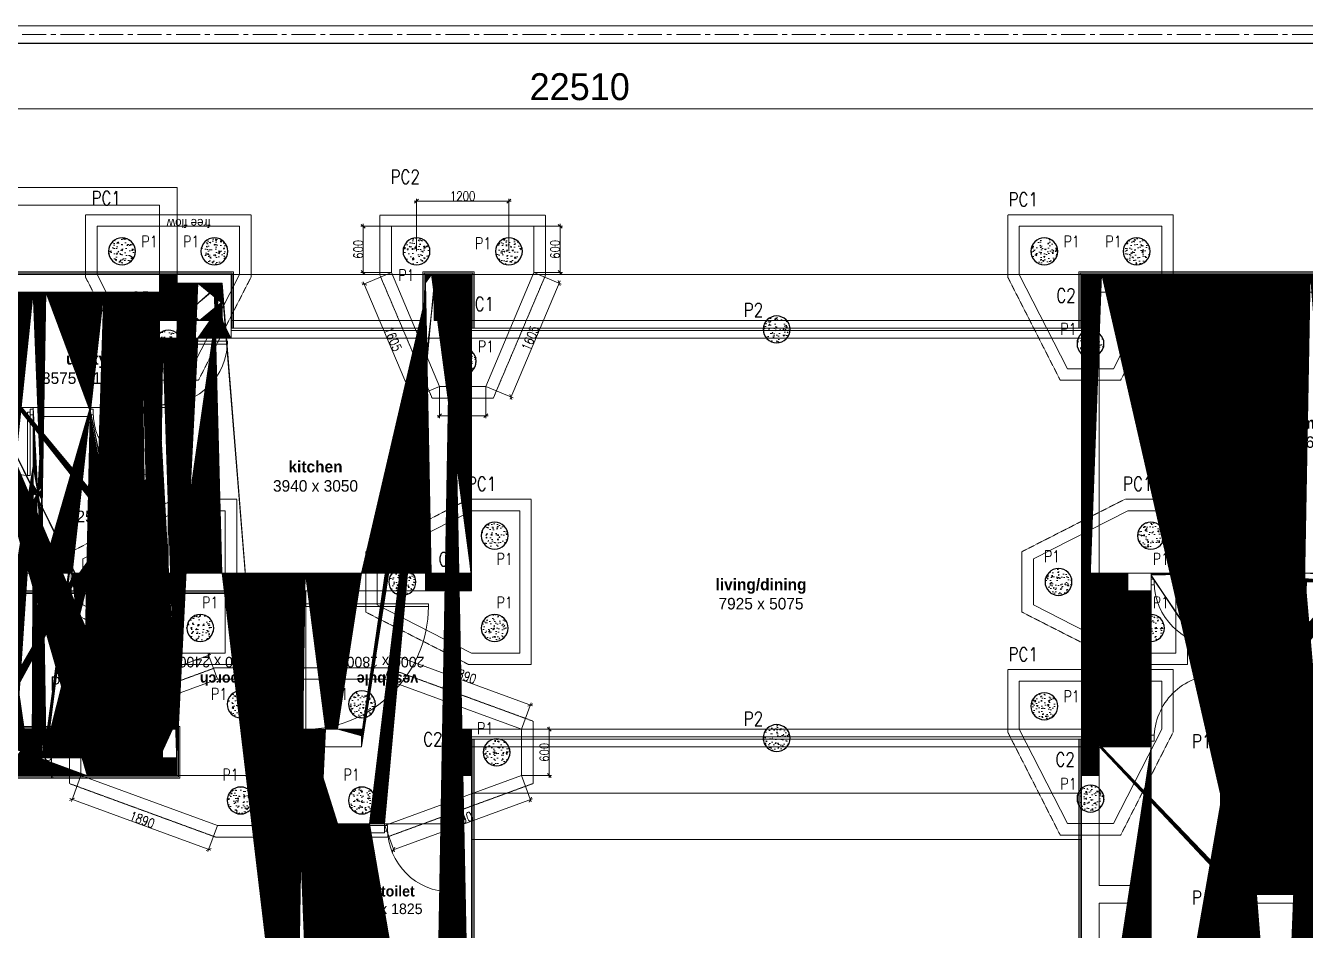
# Model space of a CAD drawing. Header units: metres. Extents: x 5205117 to 5948571, y 646915 to 1143748.
# Drawn here: x 5417363 to 5433989, y 915773 to 927528 of the extents above; entities that cross this region are included whole.
import ezdxf

# ---------------------------------------------------------------- set-up
doc = ezdxf.new("R2010")
doc.units = ezdxf.units.M
doc.header["$MEASUREMENT"] = 0
doc.header["$PDMODE"] = 35
doc.header["$PDSIZE"] = 10
for name, pattern in [('CENTER', [2, 1.25, -0.25, 0.25, -0.25]), ('DASHED', [0.75, 0.5, -0.25]), ('DOT2', [0.125, 0, -0.125]), ('HIDDEN', [0.375, 0.25, -0.125])]:
    doc.linetypes.add(name, pattern=pattern)
doc.layers.get('0').update_dxf_attribs({"color": 1, "linetype": 'DASHED', "lineweight": 30})
for name, color, linetype, lineweight in [('A-Center line', 1, 'CENTER', 9), ('PLOT', 7, 'Continuous', 5), ('plot 5', 7, 'Continuous', 30), ('road ht', 8, 'Continuous', 5), ('S-C-0-UP TO F.F', 6, 'Continuous', 20), ('S-FOUND-EXCAVATION', 253, 'HIDDEN', 0), ('S-FOUND-FOOTING', 7, 'Continuous', 15), ('S-PILE', 96, 'Continuous', 30), ('S-TEXT', 7, 'Continuous', 0), ('S-TEXT COL.', 1, 'Continuous', 0), ('S-TEXT PILE', 7, 'Continuous', 0)]:
    doc.layers.add(name, color=color, linetype=linetype, lineweight=lineweight)
doc.layers.add('A-GF', color=8, linetype='Continuous', lineweight=0, transparency=0.5)
doc.styles.add('C-ROOM', font='arial.ttf')
doc.styles.add('CENTURY GOTHIC', font='GOTHIC.TTF')
doc.styles.add('SETU 1', font='romans.shx', dxfattribs={"width": 0.8})
doc.styles.get("Standard").update_dxf_attribs({"font": 'GOTHIC.TTF'})
doc.dimstyles.new('A-DIM 100', dxfattribs={"dimscale": 100, "dimtxt": 2.5, "dimasz": 1.5, "dimexe": 1, "dimexo": 1, "dimgap": 0.5, "dimtad": 1, "dimdec": 0, "dimrnd": 5, "dimzin": 3, "dimdsep": 46, "dimtxsty": 'C-ROOM', "dimblk1": 'ARCHTICK', "dimblk2": 'ARCHTICK', "dimsah": 1, "dimcen": 1.5, "dimdle": 1, "dimclrd": 256, "dimclre": 256, "dimclrt": 256, "dimadec": 0, "dimazin": 0, "dimtfac": 0.6, "dimtdec": 0, "dimtofl": 0, "dimtmove": 1, "dimatfit": 3, "dimfxl": 1, "dimtolj": 1, "dimtzin": 0, "dimlwd": -1, "dimlwe": -1, "dimarcsym": 0})
doc.dimstyles.get("Standard").update_dxf_attribs({"dimtxt": 2, "dimasz": 1, "dimexe": 0, "dimexo": 0, "dimgap": 0.1, "dimtad": 1, "dimdsep": 46, "dimtxsty": 'Standard', "dimblk": 'OBLIQUE', "dimcen": 0.1, "dimclrd": 256, "dimclre": 256, "dimclrt": 256, "dimadec": 0, "dimazin": 0, "dimtfac": 1, "dimtofl": 0, "dimtmove": 1, "dimatfit": 2, "dimldrblk": 'OPEN90', "dimfxl": 1, "dimtolj": 1, "dimtzin": 0, "dimlwd": -1, "dimlwe": -1, "dimarcsym": 0})

# ---------------------------------------------------------------- blocks, each defined once
blk = doc.blocks.new('P2')
at = {"layer": 'S-PILE', "lineweight": 0}
h = blk.add_hatch(dxfattribs=at)
h.set_pattern_fill('AR-CONC', color=256, scale=20)
edge = h.paths.add_edge_path()
edge.add_arc((0, 0), 175, 0, 360)
at = {"layer": 'S-PILE'}
blk.add_circle((0, 0), 175, dxfattribs=at)
blk = doc.blocks.new('_Oblique')
at = {"color": 0, "linetype": 'ByBlock', "lineweight": -2}
blk.add_line((-0.5, -0.5), (0.5, 0.5), dxfattribs=at)
blk = doc.blocks.new('*D438')
at = {"layer": 'Defpoints', "color": 0, "transparency": 16777216}
for p in [(5183456, 979214), (5183102, 979064), (5184081, 977734)]:
    blk.add_point(p, dxfattribs=at)
at = {"layer": 'S-TEXT', "color": 9, "transparency": 16777216}
for p, q in [((5183456, 979214), (5183074, 979053)), ((5184081, 977734), (5183699, 977573))]:
    blk.add_line(p, q, dxfattribs=at)
at = {"layer": 'S-TEXT', "transparency": 16777216}
blk.add_line((5183738, 977557), (5183090, 979092), dxfattribs=at)
at = {"layer": 'S-TEXT', "transparency": 16777216, "xscale": 50, "yscale": 50, "zscale": 50}
for p, rotation in [((5183102, 979064), 112.8923106660131), ((5183727, 977584), 292.8923106660131)]:
    blk.add_blockref('_Oblique', p, dxfattribs=dict(at, rotation=rotation))
at = {"layer": 'S-TEXT', "color": 0, "lineweight": 0, "transparency": 16777216, "insert": (5183474, 978350), "char_height": 120, "attachment_point": 5, "rotation": 292.8923, "style": 'SETU 1'}
blk.add_mtext('\\A1;1605', dxfattribs=at)
blk = doc.blocks.new('*D439')
at = {"layer": 'Defpoints', "color": 0, "transparency": 16777216}
for p in [(5185306, 979214), (5185633, 979076), (5184681, 977734)]:
    blk.add_point(p, dxfattribs=at)
at = {"layer": 'S-TEXT', "transparency": 16777216}
blk.add_line((5184996, 977568), (5185645, 979104), dxfattribs=at)
at = {"layer": 'S-TEXT', "color": 9, "transparency": 16777216}
for p, q in [((5185306, 979214), (5185661, 979064)), ((5184681, 977734), (5185036, 977584))]:
    blk.add_line(p, q, dxfattribs=at)
at = {"layer": 'S-TEXT', "transparency": 16777216, "xscale": 50, "yscale": 50, "zscale": 50}
for p, rotation in [((5185633, 979076), 67.10769020759392), ((5185008, 977596), 247.1076902075939)]:
    blk.add_blockref('_Oblique', p, dxfattribs=dict(at, rotation=rotation))
at = {"layer": 'S-TEXT', "color": 0, "lineweight": 0, "transparency": 16777216, "insert": (5185261, 978361), "char_height": 120, "attachment_point": 5, "rotation": 67.1077, "style": 'SETU 1'}
blk.add_mtext('\\A1;1605', dxfattribs=at)
blk = doc.blocks.new('*D440')
at = {"layer": 'Defpoints', "color": 0, "transparency": 16777216}
for p in [(5184081, 977734), (5184681, 977734), (5184081, 977353)]:
    blk.add_point(p, dxfattribs=at)
at = {"layer": 'S-TEXT', "color": 9, "transparency": 16777216}
for p, q in [((5184081, 977734), (5184081, 977323)), ((5184681, 977734), (5184681, 977323))]:
    blk.add_line(p, q, dxfattribs=at)
at = {"layer": 'S-TEXT', "transparency": 16777216}
blk.add_line((5184711, 977353), (5184051, 977353), dxfattribs=at)
at = {"layer": 'S-TEXT', "transparency": 16777216, "xscale": 50, "yscale": 50, "zscale": 50, "rotation": 180}
blk.add_blockref('_Oblique', (5184081, 977353), dxfattribs=at)
at = {"layer": 'S-TEXT', "transparency": 16777216, "xscale": 50, "yscale": 50, "zscale": 50}
blk.add_blockref('_Oblique', (5184681, 977353), dxfattribs=at)
at = {"layer": 'S-TEXT', "color": 0, "lineweight": 0, "transparency": 16777216, "insert": (5184381, 977418), "char_height": 120, "attachment_point": 5, "style": 'SETU 1'}
blk.add_mtext('\\A1;600', dxfattribs=at)
blk = doc.blocks.new('*D429')
at = {"layer": 'Defpoints', "color": 0, "transparency": 16777216}
for p in [(5183781, 980141), (5183781, 979489), (5184981, 979489)]:
    blk.add_point(p, dxfattribs=at)
at = {"layer": 'S-TEXT', "transparency": 16777216}
blk.add_line((5185011, 980141), (5183751, 980141), dxfattribs=at)
at = {"layer": 'S-TEXT', "color": 9, "transparency": 16777216}
for p, q in [((5183781, 979489), (5183781, 980171)), ((5184981, 979489), (5184981, 980171))]:
    blk.add_line(p, q, dxfattribs=at)
at = {"layer": 'S-TEXT', "transparency": 16777216, "xscale": 50, "yscale": 50, "zscale": 50}
for p, rotation in [((5183781, 980141), 180.0000000000222), ((5184981, 980141), 2.22222e-11)]:
    blk.add_blockref('_Oblique', p, dxfattribs=dict(at, rotation=rotation))
at = {"layer": 'S-TEXT', "color": 0, "lineweight": 0, "transparency": 16777216, "insert": (5184381, 980206), "char_height": 120, "attachment_point": 5, "style": 'SETU 1'}
blk.add_mtext('\\A1;1200', dxfattribs=at)
blk = doc.blocks.new('*D441')
at = {"layer": 'Defpoints', "color": 0, "transparency": 16777216}
for p in [(5185306, 979814), (5185306, 979214), (5185646, 979214)]:
    blk.add_point(p, dxfattribs=at)
at = {"layer": 'S-TEXT', "color": 9, "transparency": 16777216}
for p, q in [((5185306, 979814), (5185676, 979814)), ((5185306, 979214), (5185676, 979214))]:
    blk.add_line(p, q, dxfattribs=at)
at = {"layer": 'S-TEXT', "transparency": 16777216}
blk.add_line((5185646, 979844), (5185646, 979184), dxfattribs=at)
at = {"layer": 'S-TEXT', "transparency": 16777216, "xscale": 50, "yscale": 50, "zscale": 50}
for p, rotation in [((5185646, 979814), 90), ((5185646, 979214), 270)]:
    blk.add_blockref('_Oblique', p, dxfattribs=dict(at, rotation=rotation))
at = {"layer": 'S-TEXT', "color": 0, "lineweight": 0, "transparency": 16777216, "insert": (5185581, 979514), "char_height": 120, "attachment_point": 5, "rotation": 90, "style": 'SETU 1'}
blk.add_mtext('\\A1;600', dxfattribs=at)
blk = doc.blocks.new('*D442')
at = {"layer": 'Defpoints', "color": 0, "transparency": 16777216}
for p in [(5183456, 979814), (5183089, 979214), (5183456, 979214)]:
    blk.add_point(p, dxfattribs=at)
at = {"layer": 'S-TEXT', "color": 9, "transparency": 16777216}
for p, q in [((5183456, 979814), (5183059, 979814)), ((5183456, 979214), (5183059, 979214))]:
    blk.add_line(p, q, dxfattribs=at)
at = {"layer": 'S-TEXT', "transparency": 16777216}
blk.add_line((5183089, 979844), (5183089, 979184), dxfattribs=at)
at = {"layer": 'S-TEXT', "transparency": 16777216, "xscale": 50, "yscale": 50, "zscale": 50}
for p, rotation in [((5183089, 979814), 90), ((5183089, 979214), 270)]:
    blk.add_blockref('_Oblique', p, dxfattribs=dict(at, rotation=rotation))
at = {"layer": 'S-TEXT', "color": 0, "lineweight": 0, "transparency": 16777216, "insert": (5183024, 979514), "char_height": 120, "attachment_point": 5, "rotation": 90, "style": 'SETU 1'}
blk.add_mtext('\\A1;600', dxfattribs=at)
blk = doc.blocks.new('*D448')
at = {"layer": 'Defpoints', "color": 0, "transparency": 16777216}
for p in [(5179421, 972679), (5179307, 972367), (5181196, 972029)]:
    blk.add_point(p, dxfattribs=at)
at = {"layer": 'S-TEXT', "color": 9, "transparency": 16777216}
for p, q in [((5179421, 972679), (5179297, 972339)), ((5181196, 972029), (5181072, 971689))]:
    blk.add_line(p, q, dxfattribs=at)
at = {"layer": 'S-TEXT', "transparency": 16777216}
blk.add_line((5181110, 971707), (5179279, 972378), dxfattribs=at)
at = {"layer": 'S-TEXT', "transparency": 16777216, "xscale": 50, "yscale": 50, "zscale": 50}
for p, rotation in [((5179307, 972367), 159.887411563967), ((5181082, 971717), 339.887411563967)]:
    blk.add_blockref('_Oblique', p, dxfattribs=dict(at, rotation=rotation))
at = {"layer": 'S-TEXT', "color": 0, "lineweight": 0, "transparency": 16777216, "insert": (5180217, 972103), "char_height": 120, "attachment_point": 5, "rotation": 339.8874, "style": 'SETU 1'}
blk.add_mtext('\\A1;1890', dxfattribs=at)
blk = doc.blocks.new('*D449')
at = {"layer": 'Defpoints', "color": 0, "transparency": 16777216}
for p in [(5179421, 973279), (5179038, 972679), (5179421, 972679)]:
    blk.add_point(p, dxfattribs=at)
at = {"layer": 'S-TEXT', "color": 9, "transparency": 16777216}
for p, q in [((5179421, 973279), (5179008, 973279)), ((5179421, 972679), (5179008, 972679))]:
    blk.add_line(p, q, dxfattribs=at)
at = {"layer": 'S-TEXT', "transparency": 16777216}
blk.add_line((5179038, 973309), (5179038, 972649), dxfattribs=at)
at = {"layer": 'S-TEXT', "transparency": 16777216, "xscale": 50, "yscale": 50, "zscale": 50}
for p, rotation in [((5179038, 973279), 90), ((5179038, 972679), 270)]:
    blk.add_blockref('_Oblique', p, dxfattribs=dict(at, rotation=rotation))
at = {"layer": 'S-TEXT', "color": 0, "lineweight": 0, "transparency": 16777216, "insert": (5178973, 972979), "char_height": 120, "attachment_point": 5, "rotation": 90, "style": 'SETU 1'}
blk.add_mtext('\\A1;600', dxfattribs=at)
blk = doc.blocks.new('*D450')
at = {"layer": 'Defpoints', "color": 0, "transparency": 16777216}
for p in [(5185146, 973279), (5185506, 973279), (5185146, 972679)]:
    blk.add_point(p, dxfattribs=at)
at = {"layer": 'S-TEXT', "color": 9, "transparency": 16777216}
for p, q in [((5185146, 973279), (5185536, 973279)), ((5185146, 972679), (5185536, 972679))]:
    blk.add_line(p, q, dxfattribs=at)
at = {"layer": 'S-TEXT', "transparency": 16777216}
blk.add_line((5185506, 972649), (5185506, 973309), dxfattribs=at)
at = {"layer": 'S-TEXT', "transparency": 16777216, "xscale": 50, "yscale": 50, "zscale": 50}
for p, rotation in [((5185506, 973279), 90), ((5185506, 972679), 270)]:
    blk.add_blockref('_Oblique', p, dxfattribs=dict(at, rotation=rotation))
at = {"layer": 'S-TEXT', "color": 0, "lineweight": 0, "transparency": 16777216, "insert": (5185441, 972979), "char_height": 120, "attachment_point": 5, "rotation": 90, "style": 'SETU 1'}
blk.add_mtext('\\A1;600', dxfattribs=at)
blk = doc.blocks.new('*D451')
at = {"layer": 'Defpoints', "color": 0, "transparency": 16777216}
for p in [(5185146, 972679), (5185261, 972365), (5183371, 972029)]:
    blk.add_point(p, dxfattribs=at)
at = {"layer": 'S-TEXT', "color": 9, "transparency": 16777216}
for p, q in [((5185146, 972679), (5185271, 972337)), ((5183371, 972029), (5183496, 971687))]:
    blk.add_line(p, q, dxfattribs=at)
at = {"layer": 'S-TEXT', "transparency": 16777216}
blk.add_line((5183458, 971705), (5185289, 972375), dxfattribs=at)
at = {"layer": 'S-TEXT', "transparency": 16777216, "xscale": 50, "yscale": 50, "zscale": 50}
for p, rotation in [((5185261, 972365), 20.11258843602326), ((5183486, 971715), 200.1125884360233)]:
    blk.add_blockref('_Oblique', p, dxfattribs=dict(at, rotation=rotation))
at = {"layer": 'S-TEXT', "color": 0, "lineweight": 0, "transparency": 16777216, "insert": (5184351, 972101), "char_height": 120, "attachment_point": 5, "rotation": 20.1126, "style": 'SETU 1'}
blk.add_mtext('\\A1;1890', dxfattribs=at)
blk = doc.blocks.new('*D433')
at = {"layer": 'Defpoints', "color": 0, "transparency": 16777216}
for p in [(5181196, 973929), (5179307, 973591), (5179421, 973279)]:
    blk.add_point(p, dxfattribs=at)
at = {"layer": 'S-TEXT', "transparency": 16777216}
blk.add_line((5181110, 974251), (5179279, 973580), dxfattribs=at)
at = {"layer": 'S-TEXT', "color": 9, "transparency": 16777216}
for p, q in [((5181196, 973929), (5181072, 974269)), ((5179421, 973279), (5179297, 973619))]:
    blk.add_line(p, q, dxfattribs=at)
at = {"layer": 'S-TEXT', "transparency": 16777216, "xscale": 50, "yscale": 50, "zscale": 50}
for p, rotation in [((5181082, 974241), 20.11258843603296), ((5179307, 973591), 200.1125884360329)]:
    blk.add_blockref('_Oblique', p, dxfattribs=dict(at, rotation=rotation))
at = {"layer": 'S-TEXT', "color": 0, "lineweight": 0, "transparency": 16777216, "insert": (5180172, 973977), "char_height": 120, "attachment_point": 5, "rotation": 20.1126, "style": 'SETU 1'}
blk.add_mtext('\\A1;1890', dxfattribs=at)
blk = doc.blocks.new('*D434')
at = {"layer": 'Defpoints', "color": 0, "transparency": 16777216}
for p in [(5183371, 973929), (5185261, 973593), (5185146, 973279)]:
    blk.add_point(p, dxfattribs=at)
at = {"layer": 'S-TEXT', "color": 9, "transparency": 16777216}
for p, q in [((5183371, 973929), (5183496, 974271)), ((5185146, 973279), (5185271, 973621))]:
    blk.add_line(p, q, dxfattribs=at)
at = {"layer": 'S-TEXT', "transparency": 16777216}
blk.add_line((5183458, 974253), (5185289, 973582), dxfattribs=at)
at = {"layer": 'S-TEXT', "transparency": 16777216, "xscale": 50, "yscale": 50, "zscale": 50}
for p, rotation in [((5183486, 974243), 159.8874115639767), ((5185261, 973593), 339.8874115639767)]:
    blk.add_blockref('_Oblique', p, dxfattribs=dict(at, rotation=rotation))
at = {"layer": 'S-TEXT', "color": 0, "lineweight": 0, "transparency": 16777216, "insert": (5184396, 973979), "char_height": 120, "attachment_point": 5, "rotation": 339.8874, "style": 'SETU 1'}
blk.add_mtext('\\A1;1890', dxfattribs=at)
blk = doc.blocks.new('_Open90')
at = {"color": 0, "linetype": 'ByBlock', "lineweight": -2}
for p, q in [((0, 0), (-1, 0)), ((-0.5, 0.5), (0, 0)), ((0, 0), (-0.5, -0.5))]:
    blk.add_line(p, q, dxfattribs=at)
blk = doc.blocks.new('*D462')
at = {"layer": 'Defpoints', "color": 0, "ltscale": 5, "transparency": 16777216}
for p in [(5413307, 926818), (5435817, 926818), (5435817, 926448)]:
    blk.add_point(p, dxfattribs=at)
at = {"layer": 'road ht', "linetype": 'DOT2', "ltscale": 5, "transparency": 16777216}
for p, q in [((5413307, 926818), (5413307, 926448)), ((5435817, 926818), (5435817, 926448))]:
    blk.add_line(p, q, dxfattribs=at)
at = {"layer": 'road ht', "color": 1, "ltscale": 5, "transparency": 16777216}
blk.add_line((5413307, 926448), (5435817, 926448), dxfattribs=at)
at = {"layer": 'road ht', "color": 1, "ltscale": 5, "transparency": 16777216, "xscale": 250, "yscale": 250, "zscale": 250, "rotation": 180}
blk.add_blockref('_Oblique', (5413307, 926448), dxfattribs=at)
at = {"layer": 'road ht', "color": 1, "ltscale": 5, "transparency": 16777216, "xscale": 250, "yscale": 250, "zscale": 250}
blk.add_blockref('_Oblique', (5435817, 926448), dxfattribs=at)
at = {"layer": 'road ht', "color": 1, "ltscale": 5, "transparency": 16777216, "insert": (5424562, 926732), "char_height": 350, "attachment_point": 5}
blk.add_mtext('\\A1;22510', dxfattribs=at)
blk = doc.blocks.new('jhjj')
at = {"layer": 'S-C-0-UP TO F.F'}
h = blk.add_hatch(color=5, dxfattribs=at)
h.dxf.hatch_style = 1
h.paths.add_polyline_path([(5180441, 978589), (5180671, 978589), (5180671, 979189), (5180441, 979189)])
h = blk.add_hatch(color=5, dxfattribs=at)
h.dxf.hatch_style = 1
h.paths.add_polyline_path([(5184266, 978359), (5184496, 978359), (5184496, 979189), (5184266, 979189)])
h = blk.add_hatch(color=5, dxfattribs=at)
h.dxf.hatch_style = 1
h.paths.add_polyline_path([(5192421, 978589), (5192651, 978589), (5192651, 979189), (5192421, 979189)])
h = blk.add_hatch(color=5, dxfattribs=at)
h.dxf.hatch_style = 1
h.paths.add_polyline_path([(5180671, 975079), (5180671, 975309), (5180071, 975309), (5180071, 975079)])
h = blk.add_hatch(color=5, dxfattribs=at)
h.dxf.hatch_style = 1
h.paths.add_polyline_path([(5184496, 975079), (5184496, 975309), (5183896, 975309), (5183896, 975079)])
h = blk.add_hatch(color=5, dxfattribs=at)
h.dxf.hatch_style = 1
h.paths.add_polyline_path([(5193021, 975079), (5193021, 975309), (5192421, 975309), (5192421, 975079)])
h = blk.add_hatch(color=5, dxfattribs=at)
h.dxf.hatch_style = 1
h.paths.add_polyline_path([(5194226, 975079), (5194456, 975079), (5194456, 975309), (5194226, 975309)])
h = blk.add_hatch(color=5, dxfattribs=at)
h.dxf.hatch_style = 1
h.paths.add_polyline_path([(5182211, 972679), (5182441, 972679), (5182441, 973279), (5182211, 973279)])
h = blk.add_hatch(color=5, dxfattribs=at)
h.dxf.hatch_style = 1
h.paths.add_polyline_path([(5184266, 972679), (5184496, 972679), (5184496, 973279), (5184266, 973279)])
h = blk.add_hatch(color=5, dxfattribs=at)
h.dxf.hatch_style = 1
h.paths.add_polyline_path([(5192421, 972679), (5192651, 972679), (5192651, 973279), (5192421, 973279)])
h = blk.add_hatch(color=5, dxfattribs=at)
h.dxf.hatch_style = 1
h.paths.add_polyline_path([(5194226, 973049), (5194456, 973049), (5194456, 973279), (5194226, 973279)])
h = blk.add_hatch(color=5, dxfattribs=at)
h.dxf.hatch_style = 1
h.paths.add_polyline_path([(5180671, 972679), (5180671, 972909), (5180071, 972909), (5180071, 972679)])
h = blk.add_hatch(color=5, dxfattribs=at)
h.dxf.hatch_style = 1
h.paths.add_polyline_path([(5194226, 971019), (5194456, 971019), (5194456, 971249), (5194226, 971249)])
at = {"layer": 'S-C-0-UP TO F.F', "color": 5}
for points in [[(5180671, 978589), (5180441, 978589), (5180441, 979189), (5180671, 979189)], [(5184496, 978359), (5184266, 978359), (5184266, 979189), (5184496, 979189)], [(5192651, 978589), (5192421, 978589), (5192421, 979189), (5192651, 979189)], [(5180671, 975309), (5180671, 975079), (5180071, 975079), (5180071, 975309)], [(5184496, 975309), (5184496, 975079), (5183896, 975079), (5183896, 975309)], [(5193021, 975309), (5193021, 975079), (5192421, 975079), (5192421, 975309)], [(5194456, 975079), (5194226, 975079), (5194226, 975309), (5194456, 975309)], [(5182441, 972679), (5182211, 972679), (5182211, 973279), (5182441, 973279)], [(5184496, 972679), (5184266, 972679), (5184266, 973279), (5184496, 973279)], [(5192651, 972679), (5192421, 972679), (5192421, 973279), (5192651, 973279)], [(5194456, 973049), (5194226, 973049), (5194226, 973279), (5194456, 973279)], [(5180671, 972909), (5180671, 972679), (5180071, 972679), (5180071, 972909)], [(5194456, 971019), (5194226, 971019), (5194226, 971249), (5194456, 971249)]]:
    blk.add_lwpolyline(points, close=True, dxfattribs=at)
at = {"layer": 'S-FOUND-EXCAVATION'}
for points in [[(5181631, 979964), (5181631, 979153.6), (5180948.7, 977814), (5180163.3, 977814), (5179481, 979153.6), (5179481, 979964)], [(5183984.6, 977579.3), (5183306, 979176.9), (5183306, 979959.5), (5185456, 979959.5), (5185456, 979176.9), (5184777.5, 977579.3)], [(5193611, 979964), (5193611, 979153.6), (5192928.7, 977814), (5192143.3, 977814), (5191461, 979153.6), (5191461, 979964)], [(5181446, 974119), (5180635.6, 974119), (5179296, 974801.3), (5179296, 975586.7), (5180635.6, 976269), (5181446, 976269)], [(5185271, 974119), (5184460.6, 974119), (5183121, 974801.3), (5183121, 975586.7), (5184460.6, 976269), (5185271, 976269)], [(5193796, 974119), (5192985.6, 974119), (5191646, 974801.3), (5191646, 975586.7), (5192985.6, 976269), (5193796, 976269)], [(5185296, 973383.8), (5185296, 972574.2), (5183397.6, 971879), (5181169.4, 971879), (5179271, 972574.2), (5179271, 973383.8), (5181169.4, 974079), (5183397.6, 974079)], [(5193611, 974054), (5193611, 973243.6), (5192928.7, 971904), (5192143.3, 971904), (5191461, 973243.6), (5191461, 974054)]]:
    blk.add_lwpolyline(points, close=True, dxfattribs=at)
at = {"layer": 'S-FOUND-FOOTING', "color": 1}
for points in [[(5181481, 979814), (5181481, 979189), (5180856, 977964), (5180256, 977964), (5179631, 979189), (5179631, 979814), (5181481, 979814)], [(5193461, 979814), (5193461, 979189), (5192836, 977964), (5192236, 977964), (5191611, 979189), (5191611, 979814), (5193461, 979814)], [(5181296, 974269), (5180671, 974269), (5179446, 974894), (5179446, 975494), (5180671, 976119), (5181296, 976119), (5181296, 974269)], [(5185121, 974269), (5184496, 974269), (5183271, 974894), (5183271, 975494), (5184496, 976119), (5185121, 976119), (5185121, 974269)], [(5193646, 974269), (5193021, 974269), (5191796, 974894), (5191796, 975494), (5193021, 976119), (5193646, 976119), (5193646, 974269)], [(5193461, 973904), (5193461, 973279), (5192836, 972054), (5192236, 972054), (5191611, 973279), (5191611, 973904), (5193461, 973904)]]:
    blk.add_lwpolyline(points, dxfattribs=at)
at = {"layer": 'S-FOUND-FOOTING', "color": 202}
blk.add_lwpolyline([(5184081, 977734), (5183456, 979214.1), (5183456, 979814.1), (5185306, 979814.1), (5185306, 979214.1), (5184681, 977734), (5184081, 977734)], dxfattribs=at)
at = {"layer": 'S-FOUND-FOOTING', "color": 3}
blk.add_lwpolyline([(5185146, 973279), (5185146, 972679), (5183371, 972029), (5181196, 972029), (5179421, 972679), (5179421, 973279), (5181196, 973929), (5183371, 973929), (5185146, 973279)], dxfattribs=at)
at = {"layer": 'S-PILE', "xscale": -1}
for p, rotation in [((5179956, 979488.8), 180), ((5181156, 979488.8), 180), ((5183781, 979489), 180), ((5184981, 979489), 180), ((5191936, 979488.9), 180), ((5193136, 979488.9), 180), ((5188458.5, 978474), 90), ((5180556, 978289), 180), ((5192536, 978289), 180), ((5184381, 978059), 180), ((5180970.9, 975794), 90), ((5184795.9, 975794), 90), ((5193320.9, 975794), 90), ((5179771, 975194), 90), ((5183596, 975194), 90), ((5192121, 975194), 90), ((5194341, 975194), 90), ((5180970.9, 974594), 90), ((5184795.9, 974594), 90), ((5193320.9, 974594), 90), ((5181496, 973604), 180), ((5183071, 973604), 180), ((5191936, 973578.8), 180), ((5193136, 973578.8), 180), ((5188458.5, 973164), 90), ((5194341, 973164), 90), ((5184821, 972979), 180), ((5181496, 972354), 180), ((5183071, 972354), 180), ((5192536, 972379), 180), ((5194341, 971134), 90)]:
    blk.add_blockref('P2', p, dxfattribs=dict(at, rotation=rotation))
at = {"layer": 'S-PILE', "rotation": 180}
blk.add_blockref('P2', (5179746, 972979), dxfattribs=at)
at = {"layer": 'S-TEXT COL.', "color": 7, "style": 'SETU 1', "width": 0.8}
for s, p in [('PC2', (5183443.2, 980365.4)), ('PC1', (5179558.6, 980089.1)), ('PC1', (5191471.5, 980073.1)), ('PC1', (5180609.5, 976378.1)), ('PC1', (5184434.5, 976378.1)), ('PC1', (5192959.5, 976378.1)), ('PC1', (5191471.5, 974163.1)), ('PC3', (5179021.6, 973781.3))]:
    blk.add_text(s, height=180, dxfattribs=at).set_placement(p)
at = {"layer": 'S-TEXT COL.', "color": 1, "true_color": 0xe61414, "style": 'SETU 1', "width": 0.8}
for s, p in [('C5', (5180069.6, 978779)), ('C2', (5192091.6, 978825.8)), ('C1', (5184535.9, 978714.9)), ('C2', (5184066.7, 975397.6)), ('C5', (5180252.5, 975383.1)), ('C7', (5194531.3, 975235.2)), ('C2', (5192498.7, 974843.2)), ('C7', (5194531.3, 973205.2)), ('C4', (5180278.9, 973023.8)), ('C5', (5181872.8, 973056.7)), ('C2', (5183866.7, 973059.1)), ('C2', (5192080.2, 972796.3)), ('C7', (5194531.3, 971175.2))]:
    blk.add_text(s, height=180, dxfattribs=at).set_placement(p)
at = {"layer": 'S-TEXT PILE', "style": 'SETU 1', "width": 0.8}
for s, height, p in [('P1', 150, (5180207.2, 979540.8)), ('P1', 150, (5180749.2, 979540.8)), ('P1', 150, (5184540.9, 979517.7)), ('P1', 150, (5192187.2, 979540.8)), ('P1', 150, (5192729.2, 979540.8)), ('P1', 150, (5183544.5, 979103.3)), ('P2', 180, (5188031.6, 978635.5)), ('P1', 150, (5180164.6, 978404.9)), ('P1', 150, (5192144.6, 978404.9)), ('P1', 150, (5184578.6, 978177.5)), ('P1', 150, (5179581.8, 975450.5)), ('P1', 150, (5183406.8, 975450.5)), ('P1', 150, (5191931.8, 975450.5)), ('P1', 150, (5180995.8, 975417.5)), ('P1', 150, (5184820.8, 975417.5)), ('P1', 150, (5193345.8, 975417.5)), ('P1', 180, (5193854.8, 975061.8)), ('P1', 150, (5180995.8, 974850.5)), ('P1', 150, (5184820.8, 974850.5)), ('P1', 150, (5193345.8, 974850.5)), ('P1', 150, (5181112.1, 973663.5)), ('P1', 150, (5182687.1, 973663.5)), ('P1', 150, (5192187.2, 973630.8)), ('P1', 150, (5192729.2, 973630.8)), ('P2', 180, (5188031.6, 973325.5)), ('P1', 150, (5179824.7, 973198.1)), ('P1', 150, (5184567.4, 973216.6)), ('P1', 180, (5193854.8, 973031.8)), ('P1', 150, (5181259.5, 972613)), ('P1', 150, (5182834.5, 972613)), ('P1', 150, (5192144.6, 972494.9)), ('P1', 180, (5193854.8, 971001.8))]:
    blk.add_text(s, height=height, dxfattribs=at).set_placement(p)
at = {"layer": 'S-TEXT', "lineweight": 0}
for p1, p2, distance, picture, middle in [((5184981, 979489), (5183781, 979489), -652.3, '*D429', (5184381, 980206.3)), ((5183456, 979814.1), (5183456, 979214.1), -367, '*D442', (5183024, 979514.1)), ((5185306, 979814.1), (5185306, 979214.1), 339.9, '*D441', (5185580.9, 979514.1)), ((5184081, 977734), (5183456, 979214.1), 384.7, '*D438', (5183474, 978349.7)), ((5184681, 977734), (5185306, 979214.1), -355, '*D439', (5185260.7, 978361.2)), ((5184681, 977734), (5184081, 977734), 380.7, '*D440', (5184381, 977418.3)), ((5181196, 973929), (5179421, 973279), -331.9, '*D433', (5180172, 973976.7)), ((5183371, 973929), (5185146, 973279), 334.2, '*D434', (5184395.8, 973978.8)), ((5179421, 973279), (5179421, 972679), -382.7, '*D449', (5178973.3, 972979)), ((5185146, 972679), (5185146, 973279), -359.7, '*D450', (5185440.7, 972979)), ((5181196, 972029), (5179421, 972679), 331.9, '*D448', (5180216.7, 972103.3)), ((5183371, 972029), (5185146, 972679), -334.2, '*D451', (5184351.1, 972101.2))]:
    dim = blk.add_aligned_dim(p1=p1, p2=p2, distance=distance, dimstyle='A-DIM 100', override={"dimtxt": 1.2, "dimasz": 0.5, "dimexe": 0.3, "dimexo": 0, "dimgap": 0.05, "dimtxsty": 'SETU 1', "dimblk1": 'Oblique', "dimblk2": 'Oblique', "dimdle": 0.3, "dimclre": 9, "dimclrt": 0}, dxfattribs=at)
    dim.commit()
    dim.dimension.update_dxf_attribs({"geometry": picture, "text_midpoint": middle})
blk = doc.blocks.new('sddsd')
at = {"layer": 'A-GF', "ltscale": 5}
h = blk.add_hatch(dxfattribs=at)
h.set_pattern_fill('ANSI32', color=256, scale=500, angle=180)
h.set_pattern_definition([(225, (-92086973452.32, 17657795653.27), (132.58252147248, -132.58252147248), []), (225, (-92086973540.71, 17657795653.27), (132.58252147248, -132.58252147248), [])])
h.paths.add_polyline_path([(5197041, 975079), (5197041, 974844), (5197526, 974844), (5197526, 975079)], flags=16)
h.paths.add_polyline_path([(5197041, 971249), (5197041, 971484), (5197526, 971484), (5197526, 971249)], flags=16)
h.paths.add_polyline_path([(5196926, 975309), (5196926, 974729), (5197526, 974729), (5197526, 973336), (5196811, 973336), (5196811, 973221), (5195391, 973221), (5195391, 973336), (5194456, 973336), (5194456, 975194), (5196026, 975194), (5196026, 975309), (5194226, 975309), (5194226, 971019), (5196026, 971019), (5196026, 971134), (5194456, 971134), (5194456, 972991), (5195391, 972991), (5195391, 973106), (5196811, 973106), (5196811, 972991), (5197526, 972991), (5197526, 971599), (5196926, 971599), (5196926, 971019), (5197756, 971019), (5197756, 975309)])
h.paths.add_polyline_path([(5182441, 969879), (5183366, 969879), (5183366, 970109), (5182441, 970109), (5182441, 971934), (5183366, 971934), (5183366, 972049), (5182441, 972049), (5182441, 973049), (5183066, 973049), (5183066, 973279), (5182211, 973279), (5182211, 968664), (5182441, 968664)], flags=17)
h.paths.add_polyline_path([(5175016, 975564), (5175016, 975309), (5174531, 975309), (5174531, 975564)], flags=16)
h.paths.add_polyline_path([(5182441, 967739), (5182441, 967369), (5184266, 967369), (5184266, 973279), (5184496, 973279), (5184496, 967139), (5182211, 967139), (5182211, 967739)])
h.paths.add_polyline_path([(5179541, 977344), (5178916, 977344), (5178916, 975309), (5180441, 975309), (5180441, 977459), (5180556, 977459), (5180556, 975309), (5184496, 975309), (5184496, 975079), (5174416, 975079), (5174416, 975679), (5175246, 975679), (5175246, 975309), (5178801, 975309), (5178801, 977459), (5179541, 977459)])
h.paths.add_polyline_path([(5175016, 977344), (5175016, 978589), (5174416, 978589), (5174416, 979189), (5176886, 979189), (5176886, 978359), (5176771, 978359), (5176771, 978959), (5175246, 978959), (5175246, 977459), (5177901, 977459), (5177901, 977344)])
h.paths.add_polyline_path([(5175016, 978959), (5174531, 978959), (5174531, 978704), (5175016, 978704)], flags=16)
h.paths.add_polyline_path([(5180671, 972679), (5176696, 972679), (5176696, 973279), (5180671, 973279)])
h.paths.add_polyline_path([(5180441, 972909), (5176926, 972909), (5176926, 973164), (5180441, 973164)], flags=16)
h.paths.add_polyline_path([(5177786, 978359), (5177786, 979189), (5181371, 979189), (5181371, 978359), (5180441, 978359), (5180441, 978959), (5177901, 978959), (5177901, 978359)])
h.paths.add_polyline_path([(5180671, 979074), (5181256, 979074), (5181256, 978589), (5180671, 978589)], flags=16)
h.paths.add_polyline_path([(5184496, 978359), (5183896, 978359), (5183896, 979189), (5184496, 979189)])
h.paths.add_polyline_path([(5184011, 979074), (5184266, 979074), (5184266, 978589), (5184011, 978589)], flags=16)
h.paths.add_polyline_path([(5197156, 967624), (5197156, 967369), (5198241, 967369), (5198241, 967624)], flags=16)
h.paths.add_polyline_path([(5193326, 973279), (5192421, 973279), (5192421, 967139), (5198356, 967139), (5198356, 967739), (5196926, 967739), (5196926, 967369), (5192651, 967369), (5192651, 971019), (5193326, 971019), (5193326, 971249), (5192651, 971249), (5192651, 973049), (5193326, 973049)])
h.paths.add_polyline_path([(5197156, 978704), (5197156, 978959), (5198241, 978959), (5198241, 978704)], flags=16)
h.paths.add_polyline_path([(5193326, 975079), (5192421, 975079), (5192421, 979189), (5198356, 979189), (5198356, 978589), (5196926, 978589), (5196926, 978959), (5192651, 978959), (5192651, 975309), (5193326, 975309)])
h = blk.add_hatch(dxfattribs=at)
h.set_pattern_fill('ANSI31', color=256, scale=100, angle=180)
h.set_pattern_definition([(225, (5367673.293, 1231637.745), (8.83883476, -8.83883476), [])])
h.paths.add_polyline_path([(5180071, 972679), (5180071, 972909), (5180671, 972909), (5180671, 972679)])
h.paths.add_polyline_path([(5193021, 975309), (5193021, 975079), (5192421, 975079), (5192421, 975309)])
h.paths.add_polyline_path([(5184496, 975309), (5184496, 975079), (5183896, 975079), (5183896, 975309)])
h.paths.add_polyline_path([(5176696, 973279), (5176926, 973279), (5176926, 972679), (5176696, 972679)])
h.paths.add_polyline_path([(5192421, 973279), (5192651, 973279), (5192651, 972679), (5192421, 972679)])
h.paths.add_polyline_path([(5197756, 975309), (5197756, 975079), (5196926, 975079), (5196926, 975309)])
h.paths.add_polyline_path([(5197756, 971019), (5197756, 971249), (5196926, 971249), (5196926, 971019)])
h.paths.add_polyline_path([(5182441, 967739), (5182211, 967739), (5182211, 967139), (5182441, 967139)])
h.paths.add_polyline_path([(5182441, 973279), (5182211, 973279), (5182211, 972679), (5182441, 972679)])
h.paths.add_polyline_path([(5184266, 967739), (5184496, 967739), (5184496, 967139), (5184266, 967139)])
h.paths.add_polyline_path([(5180671, 979189), (5180441, 979189), (5180441, 978589), (5180671, 978589)])
h.paths.add_polyline_path([(5179991, 975079), (5179991, 975309), (5180671, 975309), (5180671, 975079)])
h.paths.add_polyline_path([(5175246, 978959), (5175246, 979189), (5174646, 979189), (5174646, 978959)])
h.paths.add_polyline_path([(5175246, 975079), (5175246, 975309), (5174646, 975309), (5174646, 975079)])
h.paths.add_polyline_path([(5184266, 973279), (5184496, 973279), (5184496, 972679), (5184266, 972679)])
h.paths.add_polyline_path([(5184266, 979189), (5184496, 979189), (5184496, 978359), (5184266, 978359)])
h.paths.add_polyline_path([(5197156, 978589), (5196926, 978589), (5196926, 979189), (5197156, 979189)])
h.paths.add_polyline_path([(5192651, 978589), (5192421, 978589), (5192421, 979189), (5192651, 979189)])
h.paths.add_polyline_path([(5197156, 967739), (5196926, 967739), (5196926, 967139), (5197156, 967139)])
h.paths.add_polyline_path([(5192421, 967369), (5192421, 967139), (5193021, 967139), (5193021, 967369)])
h.paths.add_polyline_path([(5194456, 973279), (5194226, 973279), (5194226, 973049), (5194456, 973049)])
h.paths.add_polyline_path([(5194456, 971249), (5194226, 971249), (5194226, 971019), (5194456, 971019)])
h.paths.add_polyline_path([(5194456, 975309), (5194226, 975309), (5194226, 975079), (5194456, 975079)])
for p, q in [((5183896, 979189), (5181371, 979189)), ((5183896, 979189), (5181371, 979189)), ((5184496, 979189), (5192421, 979189)), ((5184496, 979189), (5192421, 979189)), ((5184496, 978589), (5192421, 978589)), ((5183896, 978489), (5181371, 978489)), ((5183896, 978459), (5181371, 978459)), ((5184496, 978489), (5192421, 978489)), ((5184496, 978459), (5192421, 978459)), ((5180441, 977459), (5180441, 978359)), ((5184496, 978359), (5192421, 978359)), ((5179541, 977459), (5180441, 977459)), ((5179541, 975079), (5179541, 973279)), ((5179991, 975079), (5179991, 973279)), ((5179991, 975079), (5179991, 973279)), ((5182211, 973279), (5182211, 975079)), ((5184496, 973279), (5192421, 973279)), ((5184496, 973179), (5192421, 973179)), ((5184496, 973149), (5192421, 973149)), ((5184496, 973049), (5192421, 973049)), ((5180671, 972679), (5182211, 972679)), ((5180671, 972679), (5182211, 972679)), ((5184496, 972449), (5192421, 972449)), ((5183366, 972049), (5184266, 972049)), ((5184496, 971849), (5192421, 971849))]:
    blk.add_line(p, q, dxfattribs=at)
at = {"layer": 'A-GF', "ltscale": 800}
for p, q in [((5183896, 978589), (5181371, 978589)), ((5183896, 978359), (5181371, 978359))]:
    blk.add_line(p, q, dxfattribs=at)
at = {"layer": 'A-GF', "ltscale": 10}
for p, q in [((5180461, 978359), (5180536, 978359)), ((5180461, 978321), (5180461, 978359)), ((5180536, 978321), (5180461, 978321)), ((5180499, 978321), (5181324, 978321)), ((5180499, 978284), (5180499, 978321)), ((5181324, 978284), (5180499, 978284)), ((5180536, 978359), (5180536, 978321)), ((5181324, 978321), (5181324, 978284)), ((5178764, 977364), (5178764, 977439)), ((5178764, 977439), (5178801, 977439)), ((5178801, 977439), (5178801, 977364)), ((5179541, 977439), (5179541, 977364)), ((5179579, 977439), (5179541, 977439)), ((5179579, 977364), (5179579, 977439)), ((5180404, 977364), (5180404, 977439)), ((5180404, 977439), (5180441, 977439)), ((5180441, 977439), (5180441, 977364)), ((5180536, 977496), (5180461, 977496)), ((5180461, 977496), (5180461, 977459)), ((5180461, 977459), (5180536, 977459)), ((5180536, 977459), (5180536, 977496)), ((5178726, 976576), (5178726, 977401)), ((5178726, 977401), (5178764, 977401)), ((5178764, 977401), (5178764, 976576)), ((5178801, 977364), (5178764, 977364)), ((5179541, 977364), (5179579, 977364)), ((5180366, 976576), (5180366, 977401)), ((5180366, 977401), (5180404, 977401)), ((5180404, 977401), (5180404, 976576)), ((5180441, 977364), (5180404, 977364)), ((5178764, 976576), (5178726, 976576)), ((5180404, 976576), (5180366, 976576)), ((5193326, 975231), (5193326, 975156)), ((5193364, 975231), (5193326, 975231)), ((5193326, 975156), (5193364, 975156)), ((5193364, 975156), (5193364, 975231)), ((5194151, 974369), (5194151, 975194)), ((5194151, 975194), (5194189, 975194)), ((5194189, 975156), (5194189, 975231)), ((5194189, 975231), (5194226, 975231)), ((5194189, 975194), (5194189, 974369)), ((5194226, 975156), (5194189, 975156)), ((5194226, 975231), (5194226, 975156)), ((5194189, 974369), (5194151, 974369)), ((5194189, 973989), (5194151, 973989)), ((5194151, 973989), (5194151, 973164)), ((5194189, 973164), (5194189, 973989)), ((5193326, 973126), (5193326, 973201)), ((5193326, 973201), (5193364, 973201)), ((5193364, 973126), (5193326, 973126)), ((5193364, 973201), (5193364, 973126)), ((5194151, 973164), (5194189, 973164)), ((5194226, 973201), (5194189, 973201)), ((5194189, 973201), (5194189, 973126)), ((5194189, 973126), (5194226, 973126)), ((5194226, 973126), (5194226, 973201)), ((5183366, 972029), (5183366, 971954)), ((5183404, 972029), (5183366, 972029)), ((5183366, 971954), (5183404, 971954)), ((5183404, 971954), (5183404, 972029)), ((5184191, 971166), (5184191, 971991)), ((5184191, 971991), (5184229, 971991)), ((5184229, 971954), (5184229, 972029)), ((5184229, 972029), (5184266, 972029)), ((5184229, 971991), (5184229, 971166)), ((5184266, 971954), (5184229, 971954)), ((5184266, 972029), (5184266, 971954)), ((5184229, 971166), (5184191, 971166))]:
    blk.add_line(p, q, dxfattribs=at)
at = {"layer": 'A-GF', "ltscale": 5, "flags": 128}
for points in [[(5177769, 978359), (5177769, 979206), (5181388, 979206), (5181388, 978489), (5181405, 978489), (5181405, 979223), (5177752, 979223), (5177752, 978359)], [(5183879, 978489), (5183879, 979206), (5184513, 979206), (5184513, 978489), (5184531, 978489), (5184531, 979224), (5183861, 979224), (5183861, 978489)], [(5197056, 978572), (5198373, 978572), (5198373, 979206), (5192404, 979206), (5192404, 978489), (5192386, 978489), (5192386, 979224), (5198391, 979224), (5198391, 978554), (5197056, 978554)], [(5182311, 968647), (5182194, 968647), (5182194, 973296), (5182309, 973296), (5182309, 973314), (5182176, 973314), (5182176, 968629), (5182311, 968629)], [(5184513, 973149), (5184531, 973149), (5184531, 967104), (5182176, 967104), (5182176, 967774), (5182311, 967774), (5182311, 967756), (5182194, 967756), (5182194, 967122), (5184513, 967122)], [(5197056, 967756), (5197056, 967774), (5198391, 967774), (5198391, 967104), (5192386, 967104), (5192386, 973149), (5192404, 973149), (5192404, 967122), (5198373, 967122), (5198373, 967756)]]:
    blk.add_lwpolyline(points, close=True, dxfattribs=at)
at = {"layer": 'A-GF', "ltscale": 500}
for points in [[(5177786, 978359), (5177786, 979189), (5181371, 979189), (5181371, 978359), (5180441, 978359), (5180441, 978959), (5177901, 978959), (5177901, 978359)], [(5180671, 979074), (5181256, 979074), (5181256, 978589), (5180671, 978589)], [(5184496, 978359), (5183896, 978359), (5183896, 979189), (5184496, 979189)], [(5184011, 979074), (5184266, 979074), (5184266, 978589), (5184011, 978589)], [(5179541, 977344), (5178916, 977344), (5178916, 975309), (5180441, 975309), (5180441, 977459), (5180556, 977459), (5180556, 975309), (5184496, 975309), (5184496, 975079), (5174416, 975079), (5174416, 975679), (5175246, 975679), (5175246, 975309), (5178801, 975309), (5178801, 977459), (5179541, 977459)], [(5180671, 972679), (5176696, 972679), (5176696, 973279), (5180671, 973279)], [(5180441, 972909), (5176926, 972909), (5176926, 973164), (5180441, 973164)]]:
    blk.add_lwpolyline(points, close=True, dxfattribs=at)
at = {"layer": 'A-GF', "ltscale": 5}
for points in [[(5180671, 979189), (5180441, 979189), (5180441, 978589), (5180671, 978589)], [(5184266, 979189), (5184496, 979189), (5184496, 978359), (5184266, 978359)], [(5193326, 975079), (5192421, 975079), (5192421, 979189), (5198356, 979189), (5198356, 978589), (5196926, 978589), (5196926, 978959), (5192651, 978959), (5192651, 975309), (5193326, 975309)], [(5192651, 978589), (5192421, 978589), (5192421, 979189), (5192651, 979189)], [(5179991, 975079), (5179991, 975309), (5180671, 975309), (5180671, 975079)], [(5184496, 975309), (5184496, 975079), (5183896, 975079), (5183896, 975309)], [(5193021, 975309), (5193021, 975079), (5192421, 975079), (5192421, 975309)], [(5194456, 975309), (5194226, 975309), (5194226, 975079), (5194456, 975079)], [(5182343, 973279), (5182343, 975079), (5182309, 975079), (5182309, 973279)], [(5183937, 974907), (5182137, 974907), (5182137, 974873), (5183937, 974873)], [(5180706, 972644), (5176661, 972644), (5176661, 973314), (5180706, 973314)], [(5180688, 972662), (5176679, 972662), (5176679, 973296), (5180688, 973296)], [(5182441, 967739), (5182441, 967369), (5184266, 967369), (5184266, 973279), (5184496, 973279), (5184496, 967139), (5182211, 967139), (5182211, 967739)], [(5182441, 969879), (5183366, 969879), (5183366, 970109), (5182441, 970109), (5182441, 971934), (5183366, 971934), (5183366, 972049), (5182441, 972049), (5182441, 973049), (5183066, 973049), (5183066, 973279), (5182211, 973279), (5182211, 968664), (5182441, 968664), (5182441, 969879)], [(5182441, 973279), (5182211, 973279), (5182211, 972679), (5182441, 972679)], [(5184266, 973279), (5184496, 973279), (5184496, 972679), (5184266, 972679)], [(5193326, 973279), (5192421, 973279), (5192421, 967139), (5198356, 967139), (5198356, 967739), (5196926, 967739), (5196926, 967369), (5192651, 967369), (5192651, 971019), (5193326, 971019), (5193326, 971249), (5192651, 971249), (5192651, 973049), (5193326, 973049)], [(5192421, 973279), (5192651, 973279), (5192651, 972679), (5192421, 972679)], [(5194456, 973279), (5194226, 973279), (5194226, 973049), (5194456, 973049)], [(5180071, 972679), (5180071, 972909), (5180671, 972909), (5180671, 972679)], [(5194456, 971249), (5194226, 971249), (5194226, 971019), (5194456, 971019)]]:
    blk.add_lwpolyline(points, close=True, dxfattribs=at)
at = {"layer": 'A-GF', "ltscale": 5, "flags": 128}
for points in [[(5178801, 977459), (5177901, 977459)], [(5182211, 975062), (5174399, 975062), (5174399, 975696), (5175116, 975696), (5175116, 975714), (5174381, 975714), (5174381, 975044), (5182211, 975044), (5182211, 975062)], [(5184496, 973149), (5184496, 967139), (5182211, 967139), (5182211, 967739), (5182311, 967739)]]:
    blk.add_lwpolyline(points, dxfattribs=at)
at = {"layer": 'A-GF', "ltscale": 500}
for points in [[(5195391, 973336), (5194456, 973336), (5194456, 975194), (5196026, 975194)], [(5196026, 975309), (5194226, 975309), (5194226, 971019), (5196026, 971019)], [(5196026, 971134), (5194456, 971134), (5194456, 972991), (5195391, 972991)]]:
    blk.add_lwpolyline(points, dxfattribs=at)
at = {"layer": 'A-GF', "ltscale": 5}
for centre, radius in [((5182326, 974890), 7.8), ((5179541, 974179), 50)]:
    blk.add_circle(centre, radius, dxfattribs=at)
for radius, start, end in [(189, 93.9364, 176.0638), (1611, 270.6172, 359.3834)]:
    blk.add_arc((5182326, 974890), radius, start, end, dxfattribs=at)
at = {"layer": 'A-GF', "ltscale": 5, "extrusion": (0, 0, -1)}
for centre, major_axis, start_param, end_param in [((5180499, 978321), (-583, -583), 3.926991, 5.497787), ((5178764, 977401), (583, -583), 0.785398, 2.356194), ((5180404, 977401), (583, -583), 0.785398, 2.356194), ((5194189, 975194), (-583, -583), -0.785398, 0.785398), ((5184229, 971991), (583, -583), 0.785398, 2.356194)]:
    blk.add_ellipse(centre, major_axis=major_axis, ratio=1, start_param=start_param, end_param=end_param, dxfattribs=at)
at = {"layer": 'A-GF', "ltscale": 5}
blk.add_ellipse((5194189, 973164), major_axis=(583, -583), ratio=1, start_param=2.356194, end_param=3.926991, dxfattribs=at)
at = {"layer": 'A-GF', "ltscale": 0.5, "insert": (5180821, 979854), "char_height": 112.5, "width": 657.01, "attachment_point": 5, "rotation": 180}
blk.add_mtext('free flow', dxfattribs=at)
at = {"layer": 'A-GF', "char_height": 150, "attachment_point": 5, "style": 'CENTURY GOTHIC'}
for s, insert, width in [('\\pxqc;{\\fCentury Gothic|b1|i0|c0|p34; utility}^I\\P3575 x 1500', (5179468, 977965), 1603.65), ('{\\fCentury Gothic|b1|i0|c0|p34;  bedroom-01\\P}4275 x 3650', (5195114, 977134), 1339.98), ('{\\fCentury Gothic|b1|i0|c0|p34;kitchen\\P}3940 x 3050', (5182469, 976565), 3319.37), ('\\pxqc;  {\\fCentury Gothic|b1|i0|c0|p34;store}\\P1525 x 2035', (5179693, 976168), 2610.13), ('{\\fCentury Gothic|b1|i0|c0|p34;living/dining\\P}7925 x 5075', (5188256, 975035), 1240.35), ('     {\\fCentury Gothic|b1|i0|c0|p34;     toilet^I}^I     \\P3200 x 1800', (5195798, 974137), 3319.37), ('{\\fCentury Gothic|b1|i0|c0|p34;\\H0.91667x;up}', (5179385, 974178), 276.09), ('         {\\fCentury Gothic|b1|i0|c0|p34; toilet}^I^I     \\P3200 x 1800', (5195798, 971842), 1801.5), ('\\pxt14;{\\fCentury Gothic|b1|i0|c0|p34;\\H0.91667x;day toilet\\fCentury Gothic|b0|i0|c0|p34;\\P\\H0.99927x;1825 x 1825 }', (5183354, 971060), 1041.2)]:
    blk.add_mtext(s, dxfattribs=dict(at, insert=insert, width=width))
at = {"layer": 'A-GF', "ltscale": 5, "char_height": 150, "attachment_point": 5, "rotation": 180, "style": 'CENTURY GOTHIC'}
for s, insert, width in [('\\pxt14;{\\fCentury Gothic|b1|i0|c0|p34;\\H0.91667x;porch\\P\\fCentury Gothic|b0|i0|c0|p34;\\H0.99927x; 2220 x 2400 }', (5181222, 974038), 1094.16), ('\\pxt14;{\\fCentury Gothic|b1|i0|c0|p34;\\H0.91667x;vestibule\\P\\fCentury Gothic|b0|i0|c0|p34;\\H0.99927x; 2000 x 1800 }', (5183404, 974038), 1596.64)]:
    blk.add_mtext(s, dxfattribs=dict(at, insert=insert, width=width))
at = {"layer": 'A-GF', "ltscale": 5}
blk.add_leader([(5179991, 974179), (5179541, 974179)], dimstyle='Standard', override={"dimasz": 150, "dimtad": 0}, dxfattribs=at)

msp = doc.modelspace()

# ---------------------------------------------------------------- linework, layer by layer
at = {"layer": 'A-Center line', "ltscale": 250}
msp.add_line((5404317.4, 927410.4), (5452650.5, 927410.4), dxfattribs=at)
at = {"layer": 'A-GF', "ltscale": 5}
msp.add_line((5419331.9, 925425.6), (5410076.9, 925425.6), dxfattribs=at)
for points in [[(5419331.9, 925425.6), (5419331.8, 924295.5)], [(5419101.8, 924295.5), (5419101.8, 925195.6), (5410076.9, 925195.6)]]:
    msp.add_lwpolyline(points, dxfattribs=at)
at = {"layer": 'PLOT', "ltscale": 0.5}
msp.add_line((5404846.9, 927525.3), (5451943.5, 927525.3), dxfattribs=at)
at = {"layer": 'plot 5'}
msp.add_lwpolyline([(5405079.6, 927295.3), (5405079.6, 924293.8), (5404846.9, 924293.8), (5404846.9, 927528), (5451943.4, 927526.7), (5451943.3, 912425.3), (5451713.2, 912425.3), (5451713.2, 927296.7), (5405079.6, 927295.3)], dxfattribs=at)

# ---------------------------------------------------------------- block references
at = {"layer": 'A-GF'}
msp.add_blockref('sddsd', (238660.8, -54893.2), dxfattribs=at)
at = {"layer": 'S-FOUND-EXCAVATION'}
msp.add_blockref('jhjj', (238660.8, -54893.2), dxfattribs=at)

# ---------------------------------------------------------------- dimensions: what is measured, and where the dimension line sits
at = {"layer": 'road ht', "color": 12, "ltscale": 5}
dim = msp.add_linear_dim(base=(5435816.8, 926447.7), p1=(5413306.8, 926818.2), p2=(5435816.8, 926818.2), dimstyle='Standard', override={"dimtxt": 350, "dimasz": 250, "dimgap": 100, "dimdec": 0, "dimclrd": 1, "dimclrt": 1, "dimtdec": 0, "dimfxl": 0.1}, dxfattribs=at)
dim.commit()
dim.dimension.update_dxf_attribs({"geometry": '*D462', "text_midpoint": (5424561.8, 926731.5)})

doc.saveas('drawing.dxf')
